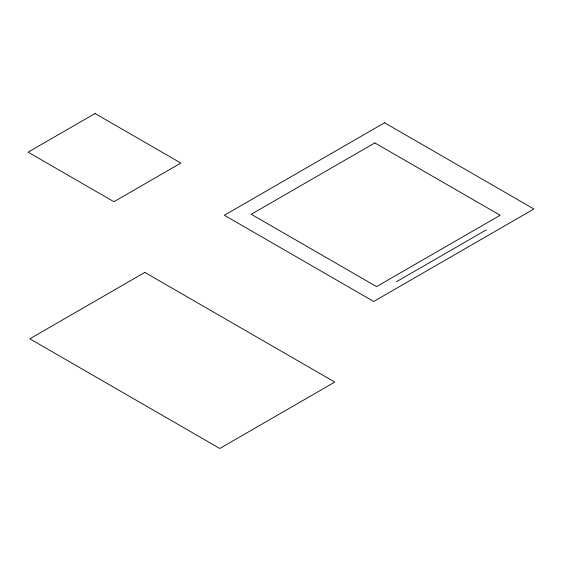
<?xml version="1.0" encoding="UTF-8"?>
<svg xmlns="http://www.w3.org/2000/svg" width="562" height="562" viewBox="0 0 562 562"><rect width="100%" height="100%" fill="white"/><g stroke="black" fill="none" stroke-linecap="round" stroke-linejoin="round"><path stroke-width="0.84" d="M396.491 281.71L486.327 229.844M95.041 113.517L28.1 152.169L113.924 201.716L180.873 163.071L95.041 113.517M384.563 122.769L224.357 215.26L373.695 301.478L533.9 208.987L384.563 122.769M144.82 272.408L29.814 338.809L219.777 448.483L334.783 382.083L144.82 272.408M374.833 142.917L251.249 214.27L376.554 286.613L500.145 215.26L374.833 142.917"/></g></svg>
